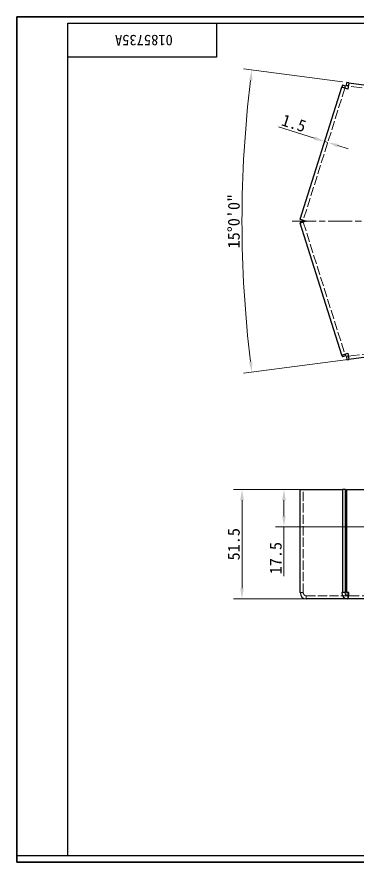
# Model space of a CAD drawing. Header units: millimetres. Extents: x 12 to 663, y 11 to 409.
# Drawn here: x 12 to 172.2, y 11 to 409 of the extents above; entities that cross this region are included whole.
import ezdxf

# ---------------------------------------------------------------- set-up
doc = ezdxf.new("R2010")
doc.units = ezdxf.units.MM
doc.header["$LTSCALE"] = 2
doc.linetypes.add('CHAIN', pattern=[0.3543, 0.2362, -0.0295, 0.0591, -0.0295])
doc.linetypes.add('DASHED', pattern=[0.2067, 0.1654, -0.0413])
for name, color, linetype, lineweight, true_color in [('中心线 (ISO)', 1, 'CHAIN', 18, 0xff0000), ('尺寸 (ISO)', 7, 'Continuous', 18, 0x008000), ('隐藏 (ISO)', 5, 'DASHED', 18, 0x0000ff)]:
    doc.layers.add(name, color=color, linetype=linetype, lineweight=lineweight, true_color=true_color)
doc.layers.add('可见 (ISO)', color=7, linetype='Continuous', lineweight=25)
doc.layers.add('图框 (ISO)', color=7, linetype='Continuous', lineweight=35)
doc.styles.add('文本样式74', font='SimSun.ttf')
doc.styles.add('最新国标', font='simfang.ttf')
doc.dimstyles.new('默认 (GB)', dxfattribs={"dimscale": 2, "dimtxt": 2.8, "dimasz": 2.5, "dimexe": 2, "dimexo": 1.5, "dimgap": 0.5, "dimtad": 1, "dimtoh": 1, "dimdsep": 46, "dimtxsty": '最新国标', "dimcen": 0.09, "dimdle": 10, "dimclrd": 256, "dimclre": 256, "dimclrt": 256, "dimaunit": 1, "dimadec": 3, "dimazin": 2, "dimtfac": 0.535714, "dimtdec": 3, "dimtmove": 0, "dimatfit": 3, "dimfxl": 0, "dimtolj": 1, "dimlwd": -1, "dimlwe": -1, "dimarcsym": 0})

# ---------------------------------------------------------------- blocks, each defined once
blk = doc.blocks.new('图框 最新国标')
at = {"layer": '图框 (ISO)'}
for p, q in [((6, 7), (6, 204.5)), ((6, 204.5), (291.5, 204.5)), ((6, 7), (6, 5.5)), ((6, 7), (6, 5.5)), ((291.5, 5.5), (6, 5.5))]:
    blk.add_line(p, q, dxfattribs=at)
at = {"layer": '图框 (ISO)', "color": 7, "linetype": 'Continuous', "lineweight": 25}
for p, q in [((18, 203), (290, 203)), ((18, 7), (18, 203)), ((18, 203), (290, 203)), ((53, 203), (53, 195)), ((53, 195), (18, 195)), ((290, 7), (6, 7)), ((290, 7), (18, 7))]:
    blk.add_line(p, q, dxfattribs=at)
at = {"layer": '图框 (ISO)', "style": '文本样式74'}
blk.add_attdef('零件代号_001', (42.7, 200.25), '', height=2.5, rotation=180, dxfattribs=at)
blk = doc.blocks.new('*D5')
at = {"layer": 'Defpoints', "color": 0, "transparency": 16777216}
for p in [(168.26, 377.96), (118.51, 336.6), (662.99, 312.83), (432.51, 282.49)]:
    blk.add_point(p, dxfattribs=at)
at = {"layer": '尺寸 (ISO)', "color": 116, "true_color": 0x00803f, "transparency": 16777216}
for p, q in [((165.28, 378.35), (118.69, 384.49)), ((429.54, 282.09), (118.69, 241.17))]:
    blk.add_line(p, q, dxfattribs=at)
blk.add_arc((662.99, 312.83), 545, 173.0257, 186.9743, dxfattribs=at)
for points in [[(121.2, 379.11), (122.85, 378.9), (122.66, 383.97)], [(122.85, 246.76), (121.2, 246.55), (122.66, 241.69)]]:
    blk.add_solid(points, dxfattribs=at)
at = {"layer": '尺寸 (ISO)', "transparency": 16777216, "insert": (114.16, 312.83), "char_height": 5.6, "attachment_point": 5, "rotation": 90, "style": '最新国标'}
blk.add_mtext('\\A1;15°0\'0"', dxfattribs=at)
blk = doc.blocks.new('*D10')
at = {"layer": 'Defpoints', "color": 0, "transparency": 16777216}
for p in [(118.01, 186.43), (167.33, 186.43), (239.12, 134.93)]:
    blk.add_point(p, dxfattribs=at)
at = {"layer": '尺寸 (ISO)', "color": 116, "true_color": 0x00803f, "transparency": 16777216}
for p, q in [((164.33, 186.43), (114.01, 186.43)), ((118.01, 139.93), (118.01, 181.43)), ((236.12, 134.93), (114.01, 134.93))]:
    blk.add_line(p, q, dxfattribs=at)
for points in [[(117.18, 181.43), (118.84, 181.43), (118.01, 186.43)], [(117.18, 139.93), (118.84, 139.93), (118.01, 134.93)]]:
    blk.add_solid(points, dxfattribs=at)
at = {"layer": '尺寸 (ISO)', "transparency": 16777216, "insert": (114.16, 160.68), "char_height": 5.6, "attachment_point": 5, "rotation": 90, "style": '最新国标'}
blk.add_mtext('\\A1;51.5', dxfattribs=at)
blk = doc.blocks.new('*D11')
at = {"layer": 'Defpoints', "color": 0, "transparency": 16777216}
for p in [(167.33, 186.43), (137.75, 168.93), (183.3, 168.93)]:
    blk.add_point(p, dxfattribs=at)
at = {"layer": '尺寸 (ISO)', "color": 116, "true_color": 0x00803f, "transparency": 16777216}
for p, q in [((164.33, 186.43), (133.75, 186.43)), ((137.75, 181.43), (137.75, 173.93)), ((180.3, 168.93), (133.75, 168.93)), ((137.75, 168.93), (137.75, 145.66))]:
    blk.add_line(p, q, dxfattribs=at)
for points in [[(136.91, 181.43), (138.58, 181.43), (137.75, 186.43)], [(136.91, 173.93), (138.58, 173.93), (137.75, 168.93)]]:
    blk.add_solid(points, dxfattribs=at)
at = {"layer": '尺寸 (ISO)', "transparency": 16777216, "insert": (133.9, 154.13), "char_height": 5.6, "attachment_point": 5, "rotation": 90, "style": '最新国标'}
blk.add_mtext('\\A1;17.5', dxfattribs=at)
blk = doc.blocks.new('*D23')
at = {"layer": 'Defpoints', "color": 0, "transparency": 16777216}
for p in [(156.95, 350.34), (156.95, 350.34), (158.38, 349.89)]:
    blk.add_point(p, dxfattribs=at)
at = {"layer": '尺寸 (ISO)', "color": 116, "true_color": 0x00803f, "transparency": 16777216}
for p, q in [((152.18, 351.85), (135.16, 357.22)), ((158.38, 349.89), (156.95, 350.34)), ((163.15, 348.39), (167.92, 346.89))]:
    blk.add_line(p, q, dxfattribs=at)
for points in [[(152.43, 352.64), (151.93, 351.05), (156.95, 350.34)], [(163.4, 349.18), (162.9, 347.6), (158.38, 349.89)]]:
    blk.add_solid(points, dxfattribs=at)
at = {"layer": '尺寸 (ISO)', "transparency": 16777216, "insert": (142.44, 358.95), "char_height": 5.6, "attachment_point": 5, "rotation": 342.5, "style": '最新国标'}
blk.add_mtext('\\A1;1.5', dxfattribs=at)

msp = doc.modelspace()

# ---------------------------------------------------------------- linework, layer by layer
at = {"layer": '中心线 (ISO)', "ltscale": 23.990969}
msp.add_line((141.604, 312.828), (437.512, 312.828), dxfattribs=at)
at = {"layer": '可见 (ISO)'}
for p, q in [((145.405, 313.731), (165.003, 375.89)), ((165.284, 376.779), (165.003, 375.89)), ((167.864, 374.987), (165.003, 375.89)), ((166.714, 376.328), (165.284, 376.779)), ((166.434, 375.439), (166.714, 376.328)), ((167.136, 376.596), (167.332, 378.083)), ((168.06, 376.475), (167.136, 376.596)), ((168.256, 377.962), (167.332, 378.083)), ((168.256, 377.962), (167.864, 374.987)), ((168.256, 377.962), (181.12, 376.268)), ((145.405, 313.731), (145.341, 313.53)), ((146.772, 313.078), (145.341, 313.53)), ((146.772, 312.578), (145.341, 312.127)), ((145.341, 312.127), (145.405, 311.926)), ((145.405, 313.731), (148.266, 312.828)), ((148.266, 312.828), (145.405, 311.926)), ((165.003, 249.767), (145.405, 311.926)), ((146.835, 313.28), (146.772, 313.078)), ((146.835, 312.377), (146.772, 312.578)), ((165.003, 249.767), (167.864, 250.669)), ((165.003, 249.767), (165.284, 248.878)), ((166.714, 249.329), (165.284, 248.878)), ((166.434, 250.218), (166.714, 249.329)), ((168.06, 249.182), (167.136, 249.061)), ((167.136, 249.061), (167.332, 247.573)), ((167.332, 247.573), (168.256, 247.695)), ((167.864, 250.669), (168.256, 247.695)), ((181.12, 249.389), (168.256, 247.695)), ((145.341, 137.925), (145.341, 186.425)), ((145.341, 186.425), (165.284, 186.425)), ((165.284, 186.425), (165.284, 137.925)), ((166.714, 186.425), (165.284, 186.425)), ((166.714, 137.925), (166.714, 186.425)), ((167.136, 137.925), (167.136, 186.425)), ((167.136, 186.425), (167.332, 186.425)), ((167.332, 137.925), (167.332, 186.425)), ((167.332, 186.425), (433.486, 186.425)), ((145.405, 137.925), (145.341, 137.925)), ((165.284, 137.925), (165.003, 137.925)), ((166.714, 137.925), (165.284, 137.925)), ((167.136, 137.925), (167.332, 137.925)), ((168.256, 137.925), (167.332, 137.925)), ((167.864, 136.425), (167.864, 134.925)), ((167.864, 134.925), (148.266, 134.925)), ((181.12, 134.925), (167.864, 134.925))]:
    msp.add_line(p, q, dxfattribs=at)
for centre, major_axis, ratio, start_param, end_param in [((148.266, 137.925), (0, -3), 0.953717, 4.712389, 6.2831853), ((167.864, 137.925), (0, -3), 0.953717, 4.712389, 6.2831853), ((167.864, 137.925), (0, -1.5), 0.953717, 4.712389, 6.2831853), ((167.864, 137.925), (0, -3), 0.1305262, 0, 1.5707963), ((167.864, 137.925), (0, -1.5), 0.1305262, 0, 1.5707963)]:
    msp.add_ellipse(centre, major_axis=major_axis, ratio=ratio, start_param=start_param, end_param=end_param, dxfattribs=at)
at = {"layer": '隐藏 (ISO)', "ltscale": 13.138107}
for p, q in [((166.434, 375.439), (146.835, 313.28)), ((146.835, 312.377), (166.434, 250.218)), ((148.266, 136.425), (167.864, 136.425))]:
    msp.add_line(p, q, dxfattribs=at)
at = {"layer": '隐藏 (ISO)', "ltscale": 15.932099}
for p, q in [((181.12, 374.755), (168.06, 376.475)), ((168.06, 249.182), (181.12, 250.902))]:
    msp.add_line(p, q, dxfattribs=at)
at = {"layer": '隐藏 (ISO)', "ltscale": 13.035532}
msp.add_line((146.772, 137.925), (146.772, 186.425), dxfattribs=at)
at = {"layer": '隐藏 (ISO)', "ltscale": 1.428422}
for p, q in [((146.835, 137.925), (145.405, 137.925)), ((148.266, 136.425), (148.266, 134.925))]:
    msp.add_line(p, q, dxfattribs=at)
at = {"layer": '隐藏 (ISO)', "ltscale": 16.170946}
msp.add_line((167.864, 136.425), (181.12, 136.425), dxfattribs=at)
at = {"layer": '隐藏 (ISO)', "ltscale": 2.243818}
msp.add_ellipse((148.266, 137.925), major_axis=(0, -1.5), ratio=0.953717, start_param=4.712389, end_param=6.2831853, dxfattribs=at)

# ---------------------------------------------------------------- block references
at = {"xscale": 2, "yscale": 2, "zscale": 2}
msp.add_blockref('图框 最新国标', (0, 0), dxfattribs=at).add_auto_attribs({'零件代号_001': '0185735A'})

# ---------------------------------------------------------------- dimensions: what is measured, and where the dimension line sits
at = {"layer": '尺寸 (ISO)', "color": 116, "true_color": 0x00803f}
dim = msp.add_angular_dim_3p(base=(118.512, 336.601), center=(662.993, 312.828), p1=(168.256, 377.962), p2=(432.512, 282.485), dimstyle='默认 (GB)', override={"dimgap": 0.5, "dimtoh": 0, "dimtol": 0, "dimlim": 0, "dimtp": 0, "dimtm": 0, "dimtdec": 2}, dxfattribs=at)
dim.commit()
dim.dimension.update_dxf_attribs({"geometry": '*D5', "text_midpoint": (117.994, 312.828), "dimtype": 165})
for base, p1, p2, angle, override, picture, middle in [((156.949, 350.345), (158.379, 349.894), (156.949, 350.345), 162.5, {"dimgap": 0.5, "dimtoh": 0, "dimdec": 2, "dimse1": 1, "dimse2": 1, "dimtol": 0, "dimlim": 0, "dimtp": 0, "dimtm": 0, "dimtdec": 3, "dimtofl": 1, "dimatfit": 1}, '*D23', (141.285, 355.284)), ((118.009, 186.425), (239.12, 134.925), (167.332, 186.425), 90, {"dimgap": 0.5, "dimtoh": 0, "dimdec": 2, "dimsah": 1, "dimtol": 0, "dimlim": 0, "dimtp": 0, "dimtm": 0, "dimtdec": 3, "dimtofl": 0, "dimatfit": 1}, '*D10', (118.009, 160.675)), ((137.748, 168.925), (167.332, 186.425), (183.299, 168.925), 90, {"dimgap": 0.5, "dimtoh": 0, "dimdec": 2, "dimsah": 1, "dimtol": 0, "dimlim": 0, "dimtp": 0, "dimtm": 0, "dimtdec": 3, "dimtofl": 0, "dimatfit": 2}, '*D11', (137.748, 154.129))]:
    dim = msp.add_linear_dim(base=base, p1=p1, p2=p2, angle=angle, dimstyle='默认 (GB)', override=override, dxfattribs=at)
    dim.commit()
    dim.dimension.update_dxf_attribs({"geometry": picture, "text_midpoint": middle, "dimtype": 160})

doc.saveas('drawing.dxf')
